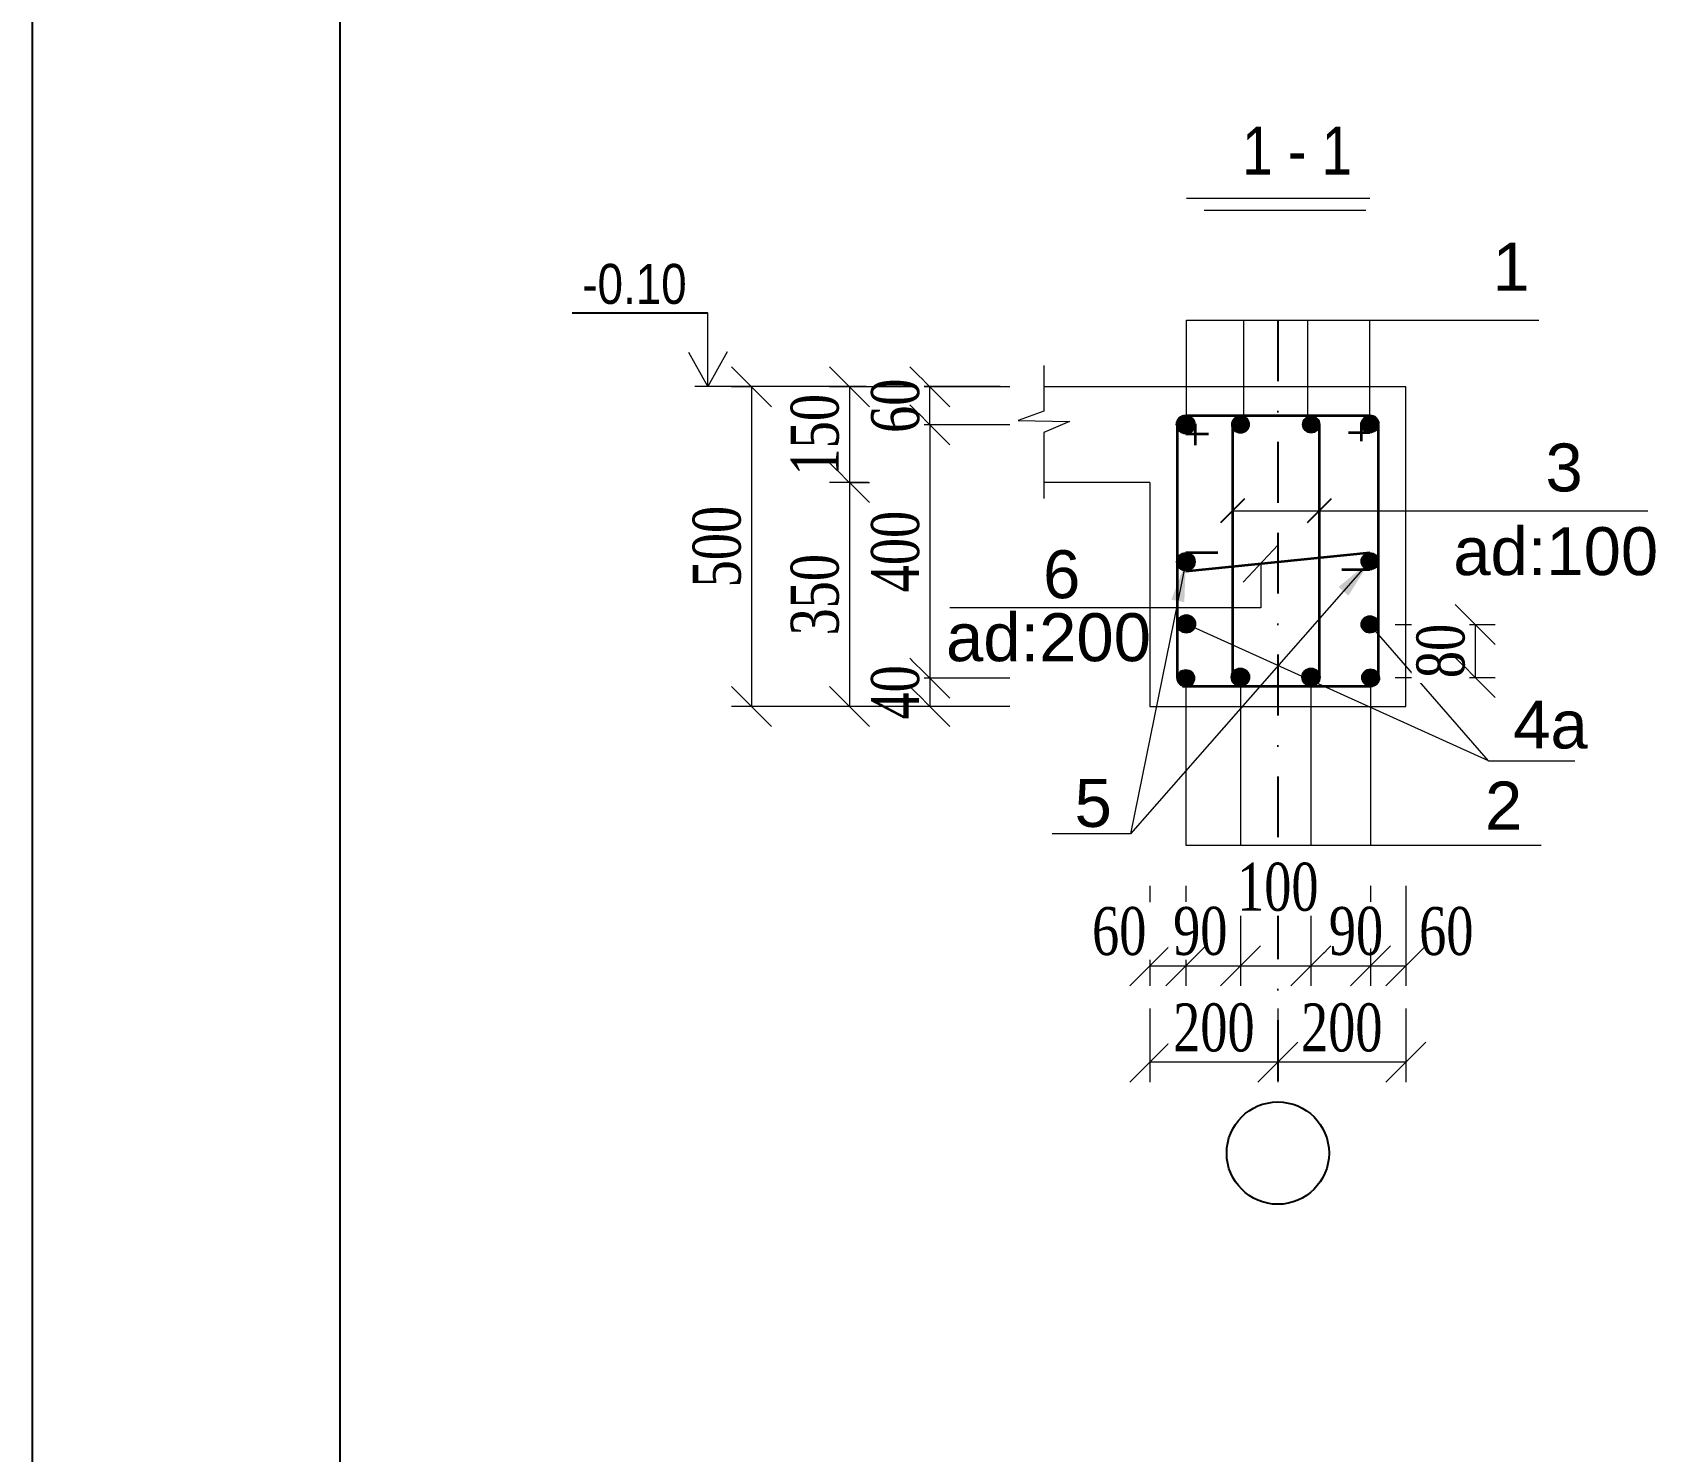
# Model space of a CAD drawing. Header units: millimetres. Extents: x -149347 to 251215, y -2929184 to -2541447.
# Drawn here: x 67574 to 77727, y -2572072 to -2563195 of the extents above; entities that cross this region are included whole.
import ezdxf

# ---------------------------------------------------------------- set-up
doc = ezdxf.new("R2010")
doc.units = ezdxf.units.MM
doc.linetypes.add('DASHDOTX2', pattern=[50.8, 25.4, -12.7, 0, -12.7])
doc.layers.add('APS_MADEIRA', color=35, linetype='Continuous', lineweight=15)
doc.styles.add('400', font='times.ttf', dxfattribs={"width": 0.75, "height": 300})
doc.styles.add('Arial', font='arial.ttf')
doc.styles.add('style1', font='A3TI(LA).TTF', dxfattribs={"height": 400})
doc.styles.add('style6', font='ARIALN.TTF', dxfattribs={"height": 300})
doc.styles.add('Times New  Roman', font='times.ttf')
doc.styles.add('yazitipi', font='ARIALN.TTF')
doc.dimstyles.new('DIM_100', dxfattribs={"dimscale": 100, "dimtxt": 250, "dimasz": 2.5, "dimexe": 1.25, "dimexo": 0.625, "dimtad": 1, "dimdec": 0, "dimtxsty": 'style1', "dimblk": 'OBLIQUE', "dimcen": 2.5, "dimdle": 1.25, "dimclrd": 251, "dimclre": 251, "dimaunit": 1, "dimadec": 3, "dimazin": 0, "dimtfac": 1, "dimtdec": 0, "dimtmove": 1, "dimatfit": 3, "dimfxl": 1.25, "dimlwd": 5, "dimlwe": 5, "dimarcsym": 0})
doc.dimstyles.new('sevda', dxfattribs={"dimscale": 100, "dimtxt": 2.8, "dimasz": 2.5, "dimexe": 1.25, "dimexo": 0.625, "dimtad": 1, "dimtxsty": 'yazitipi', "dimblk": 'OBLIQUE', "dimcen": 2.5, "dimclrd": 253, "dimclre": 253, "dimclrt": 73, "dimaunit": 1, "dimadec": 3, "dimazin": 0, "dimtfac": 1, "dimtmove": 1, "dimatfit": 3, "dimfxl": 1, "dimlwd": 9, "dimlwe": 9, "dimarcsym": 0})
doc.dimstyles.new('tebriz', dxfattribs={"dimtxt": 280, "dimasz": 150, "dimexe": 150, "dimexo": 0.625, "dimgap": 65, "dimtad": 1, "dimdec": 0, "dimdsep": 32, "dimtxsty": 'Times New  Roman', "dimblk": 'OBLIQUE', "dimcen": 0, "dimdle": 150, "dimclrd": 7, "dimclre": 256, "dimclrt": 256, "dimadec": 0, "dimazin": 0, "dimtfac": 1, "dimtdec": 0, "dimtmove": 0, "dimatfit": 3, "dimldrblk": 'OBLIQUE', "dimfxl": 1, "dimtolj": 1, "dimlwd": 15, "dimlwe": 9, "dimarcsym": 0})

# ---------------------------------------------------------------- blocks, each defined once
blk = doc.blocks.new('_Oblique')
at = {"color": 0, "linetype": 'ByBlock', "lineweight": -2}
blk.add_line((-0.5, -0.5), (0.5, 0.5), dxfattribs=at)
blk = doc.blocks.new('*D1536')
at = {"color": 251, "lineweight": 5, "ltscale": 50, "transparency": 16777216}
for p, q in [((73312, -2565649), (73062, -2565649)), ((73687, -2567234), (73062, -2567234))]:
    blk.add_line(p, q, dxfattribs=at)
at = {"color": 251, "linetype": 'ByBlock', "lineweight": 5, "ltscale": 50, "transparency": 16777216}
blk.add_line((73187, -2565647), (73187, -2567236), dxfattribs=at)
at = {"layer": 'Defpoints', "color": 0, "lineweight": 15, "ltscale": 50, "transparency": 16777216}
for p in [(73374, -2565649), (73187, -2567234), (74397, -2567234)]:
    blk.add_point(p, dxfattribs=at)
at = {"color": 251, "lineweight": 5, "ltscale": 50, "transparency": 16777216, "xscale": 250, "yscale": 250, "zscale": 250}
for p, rotation in [((73187, -2565649), 90), ((73187, -2567234), 270)]:
    blk.add_blockref('_Oblique', p, dxfattribs=dict(at, rotation=rotation))
at = {"color": 0, "lineweight": 15, "ltscale": 50, "transparency": 16777216, "insert": (72972, -2566442), "char_height": 300, "attachment_point": 5, "rotation": 90, "style": '400', "bg_fill": 3, "box_fill_scale": 1.1, "bg_fill_color": 9, "bg_fill_true_color": 13158600, "bg_fill_transparency": 0}
blk.add_mtext('400', dxfattribs=at)
blk = doc.blocks.new('*D1537')
at = {"color": 251, "lineweight": 5, "ltscale": 50, "transparency": 16777216}
for p, q in [((73687, -2565411), (73062, -2565411)), ((73687, -2565649), (73062, -2565649))]:
    blk.add_line(p, q, dxfattribs=at)
at = {"color": 251, "linetype": 'ByBlock', "lineweight": 5, "ltscale": 50, "transparency": 16777216}
blk.add_line((73187, -2565650), (73187, -2565410), dxfattribs=at)
at = {"layer": 'Defpoints', "color": 0, "lineweight": 15, "ltscale": 50, "transparency": 16777216}
for p in [(74357, -2565411), (74407, -2565649)]:
    blk.add_point(p, dxfattribs=at)
at = {"color": 0, "lineweight": 15, "ltscale": 50, "transparency": 16777216, "insert": (72972, -2565530), "char_height": 300, "attachment_point": 5, "rotation": 90, "style": '400', "bg_fill": 3, "box_fill_scale": 1.1, "bg_fill_color": 9, "bg_fill_true_color": 13158600, "bg_fill_transparency": 0}
blk.add_mtext('60', dxfattribs=at)
at = {"layer": 'Defpoints', "color": 0, "lineweight": 15, "ltscale": 50, "transparency": 16777216}
blk.add_point((73187, -2565411), dxfattribs=at)
at = {"color": 251, "lineweight": 5, "ltscale": 50, "transparency": 16777216, "xscale": 250, "yscale": 250, "zscale": 250}
for p, rotation in [((73187, -2565411), 90), ((73187, -2565649), 270)]:
    blk.add_blockref('_Oblique', p, dxfattribs=dict(at, rotation=rotation))
blk = doc.blocks.new('*D1538')
at = {"color": 251, "lineweight": 5, "ltscale": 50, "transparency": 16777216}
for p, q in [((73249, -2567234), (73062, -2567234)), ((73687, -2567411), (73062, -2567411))]:
    blk.add_line(p, q, dxfattribs=at)
at = {"color": 251, "linetype": 'ByBlock', "lineweight": 5, "ltscale": 50, "transparency": 16777216}
blk.add_line((73187, -2567233), (73187, -2567412), dxfattribs=at)
at = {"layer": 'Defpoints', "color": 0, "lineweight": 15, "ltscale": 50, "transparency": 16777216}
for p in [(73312, -2567234), (74997, -2567411)]:
    blk.add_point(p, dxfattribs=at)
at = {"color": 0, "lineweight": 15, "ltscale": 50, "transparency": 16777216, "insert": (72972, -2567323), "char_height": 300, "attachment_point": 5, "rotation": 90, "style": '400', "bg_fill": 3, "box_fill_scale": 1.1, "bg_fill_color": 9, "bg_fill_true_color": 13158600, "bg_fill_transparency": 0}
blk.add_mtext('40', dxfattribs=at)
at = {"layer": 'Defpoints', "color": 0, "lineweight": 15, "ltscale": 50, "transparency": 16777216}
blk.add_point((73187, -2567411), dxfattribs=at)
at = {"color": 251, "lineweight": 5, "ltscale": 50, "transparency": 16777216, "xscale": 250, "yscale": 250, "zscale": 250}
for p, rotation in [((73187, -2567234), 90), ((73187, -2567411), 270)]:
    blk.add_blockref('_Oblique', p, dxfattribs=dict(at, rotation=rotation))
blk = doc.blocks.new('*D1539')
at = {"color": 251, "lineweight": 5, "ltscale": 50, "transparency": 16777216}
for p, q in [((73075, -2565411), (72559, -2565411)), ((72804, -2566011), (72559, -2566011))]:
    blk.add_line(p, q, dxfattribs=at)
at = {"color": 251, "linetype": 'ByBlock', "lineweight": 5, "ltscale": 50, "transparency": 16777216}
blk.add_line((72684, -2565410), (72684, -2566012), dxfattribs=at)
at = {"layer": 'Defpoints', "color": 0, "lineweight": 15, "ltscale": 50, "transparency": 16777216}
for p in [(73138, -2565411), (72867, -2566011)]:
    blk.add_point(p, dxfattribs=at)
at = {"color": 251, "lineweight": 5, "ltscale": 50, "transparency": 16777216, "xscale": 250, "yscale": 250, "zscale": 250}
for p, rotation in [((72684, -2565411), 90), ((72684, -2566011), 270)]:
    blk.add_blockref('_Oblique', p, dxfattribs=dict(at, rotation=rotation))
at = {"color": 0, "lineweight": 15, "ltscale": 50, "transparency": 16777216, "insert": (72469, -2565711), "char_height": 300, "attachment_point": 5, "rotation": 90, "style": '400', "bg_fill": 3, "box_fill_scale": 1.1, "bg_fill_color": 9, "bg_fill_true_color": 13158600, "bg_fill_transparency": 0}
blk.add_mtext('1{\\fTimes New Roman|b0|i0|c238|p18;5}0', dxfattribs=at)
at = {"layer": 'Defpoints', "color": 0, "lineweight": 15, "ltscale": 50, "transparency": 16777216}
blk.add_point((72684, -2566011), dxfattribs=at)
blk = doc.blocks.new('*D1540')
at = {"color": 251, "linetype": 'ByBlock', "lineweight": 5, "ltscale": 50, "transparency": 16777216}
blk.add_line((72684, -2566010), (72684, -2567413), dxfattribs=at)
at = {"color": 251, "lineweight": 5, "ltscale": 50, "transparency": 16777216}
for p, q in [((72684, -2566011), (72809, -2566011)), ((73184, -2567412), (72559, -2567412))]:
    blk.add_line(p, q, dxfattribs=at)
at = {"layer": 'Defpoints', "color": 0, "lineweight": 15, "ltscale": 50, "transparency": 16777216}
for p in [(72684, -2566011), (72684, -2567412), (74288, -2567412)]:
    blk.add_point(p, dxfattribs=at)
at = {"color": 251, "lineweight": 5, "ltscale": 50, "transparency": 16777216, "xscale": 250, "yscale": 250, "zscale": 250}
for p, rotation in [((72684, -2566011), 90), ((72684, -2567412), 270)]:
    blk.add_blockref('_Oblique', p, dxfattribs=dict(at, rotation=rotation))
at = {"color": 0, "lineweight": 15, "ltscale": 50, "transparency": 16777216, "insert": (72469, -2566712), "char_height": 300, "attachment_point": 5, "rotation": 90, "style": '400', "bg_fill": 3, "box_fill_scale": 1.1, "bg_fill_color": 9, "bg_fill_true_color": 13158600, "bg_fill_transparency": 0}
blk.add_mtext('3{\\fTimes New Roman|b0|i0|c238|p18;5}0', dxfattribs=at)
blk = doc.blocks.new('*D1541')
at = {"color": 251, "lineweight": 5, "ltscale": 50, "transparency": 16777216}
for p, q in [((72071, -2565411), (71946, -2565411)), ((72571, -2567411), (71946, -2567411))]:
    blk.add_line(p, q, dxfattribs=at)
at = {"color": 251, "linetype": 'ByBlock', "lineweight": 5, "ltscale": 50, "transparency": 16777216}
blk.add_line((72071, -2565410), (72071, -2567412), dxfattribs=at)
at = {"layer": 'Defpoints', "color": 0, "lineweight": 15, "ltscale": 50, "transparency": 16777216}
for p in [(72125, -2565411), (72071, -2567411), (72734, -2567411)]:
    blk.add_point(p, dxfattribs=at)
at = {"color": 251, "lineweight": 5, "ltscale": 50, "transparency": 16777216, "xscale": 250, "yscale": 250, "zscale": 250}
for p, rotation in [((72071, -2565411), 90), ((72071, -2567411), 270)]:
    blk.add_blockref('_Oblique', p, dxfattribs=dict(at, rotation=rotation))
at = {"color": 0, "lineweight": 15, "ltscale": 50, "transparency": 16777216, "insert": (71856, -2566411), "char_height": 300, "attachment_point": 5, "rotation": 90, "style": '400', "bg_fill": 3, "box_fill_scale": 1.1, "bg_fill_color": 9, "bg_fill_true_color": 13158600, "bg_fill_transparency": 0}
blk.add_mtext('500', dxfattribs=at)
blk = doc.blocks.new('*D1542')
at = {"color": 251, "lineweight": 5, "ltscale": 50, "transparency": 16777216}
for p, q in [((74564, -2568533), (74564, -2569158)), ((74789, -2568533), (74789, -2569158))]:
    blk.add_line(p, q, dxfattribs=at)
at = {"color": 251, "linetype": 'ByBlock', "lineweight": 5, "ltscale": 50, "transparency": 16777216}
blk.add_line((74563, -2569033), (74790, -2569033), dxfattribs=at)
at = {"layer": 'Defpoints', "color": 0, "lineweight": 15, "ltscale": 50, "transparency": 16777216}
for p in [(74789, -2567460), (74564, -2567953), (74789, -2569033)]:
    blk.add_point(p, dxfattribs=at)
at = {"color": 251, "lineweight": 5, "ltscale": 50, "transparency": 16777216, "xscale": 250, "yscale": 250, "zscale": 250}
blk.add_blockref('_Oblique', (74789, -2569033), dxfattribs=at)
at = {"color": 0, "lineweight": 15, "ltscale": 50, "transparency": 16777216, "insert": (74372, -2568818), "char_height": 300, "attachment_point": 5, "style": '400', "bg_fill": 3, "box_fill_scale": 1.1, "bg_fill_color": 9, "bg_fill_true_color": 13158600, "bg_fill_transparency": 0}
blk.add_mtext('60', dxfattribs=at)
at = {"color": 251, "lineweight": 5, "ltscale": 50, "transparency": 16777216, "xscale": 250, "yscale": 250, "zscale": 250, "rotation": 180}
blk.add_blockref('_Oblique', (74564, -2569033), dxfattribs=at)
blk = doc.blocks.new('*D1543')
at = {"color": 251, "lineweight": 5, "ltscale": 50, "transparency": 16777216}
for p, q in [((75130, -2568533), (75130, -2569158)), ((74789, -2568945), (74789, -2569158))]:
    blk.add_line(p, q, dxfattribs=at)
at = {"color": 251, "linetype": 'ByBlock', "lineweight": 5, "ltscale": 50, "transparency": 16777216}
blk.add_line((74787, -2569033), (75131, -2569033), dxfattribs=at)
at = {"layer": 'Defpoints', "color": 0, "lineweight": 15, "ltscale": 50, "transparency": 16777216}
for p in [(75130, -2567453), (75130, -2569033)]:
    blk.add_point(p, dxfattribs=at)
at = {"color": 0, "lineweight": 15, "ltscale": 50, "transparency": 16777216, "insert": (74879, -2568817), "char_height": 300, "attachment_point": 5, "style": '400', "bg_fill": 3, "box_fill_scale": 1.1, "bg_fill_color": 9, "bg_fill_true_color": 13158600, "bg_fill_transparency": 0}
blk.add_mtext('90', dxfattribs=at)
at = {"layer": 'Defpoints', "color": 0, "lineweight": 15, "ltscale": 50, "transparency": 16777216}
blk.add_point((74789, -2568882), dxfattribs=at)
at = {"color": 251, "lineweight": 5, "ltscale": 50, "transparency": 16777216, "xscale": 250, "yscale": 250, "zscale": 250, "rotation": 180}
blk.add_blockref('_Oblique', (74789, -2569033), dxfattribs=at)
at = {"color": 251, "lineweight": 5, "ltscale": 50, "transparency": 16777216, "xscale": 250, "yscale": 250, "zscale": 250}
blk.add_blockref('_Oblique', (75130, -2569033), dxfattribs=at)
blk = doc.blocks.new('*D1544')
at = {"color": 251, "lineweight": 5, "ltscale": 50, "transparency": 16777216}
for p, q in [((75571, -2568533), (75571, -2569158)), ((75130, -2568798), (75130, -2569158))]:
    blk.add_line(p, q, dxfattribs=at)
at = {"color": 251, "linetype": 'ByBlock', "lineweight": 5, "ltscale": 50, "transparency": 16777216}
blk.add_line((75129, -2569033), (75573, -2569033), dxfattribs=at)
at = {"layer": 'Defpoints', "color": 0, "lineweight": 15, "ltscale": 50, "transparency": 16777216}
for p in [(75571, -2567337), (75571, -2569033)]:
    blk.add_point(p, dxfattribs=at)
at = {"color": 251, "lineweight": 5, "ltscale": 50, "transparency": 16777216, "xscale": 250, "yscale": 250, "zscale": 250, "rotation": 180}
blk.add_blockref('_Oblique', (75130, -2569033), dxfattribs=at)
at = {"color": 251, "lineweight": 5, "ltscale": 50, "transparency": 16777216, "xscale": 250, "yscale": 250, "zscale": 250}
blk.add_blockref('_Oblique', (75571, -2569033), dxfattribs=at)
at = {"color": 0, "lineweight": 15, "ltscale": 50, "transparency": 16777216, "insert": (75364, -2568541), "char_height": 300, "attachment_point": 5, "style": '400', "bg_fill": 3, "box_fill_scale": 1.1, "bg_fill_color": 9, "bg_fill_true_color": 13158600, "bg_fill_transparency": 0}
blk.add_mtext('100', dxfattribs=at)
at = {"layer": 'Defpoints', "color": 0, "lineweight": 15, "ltscale": 50, "transparency": 16777216}
blk.add_point((75130, -2568736), dxfattribs=at)
blk = doc.blocks.new('*D1545')
at = {"color": 251, "lineweight": 5, "ltscale": 50, "transparency": 16777216}
for p, q in [((75944, -2568533), (75944, -2569158)), ((75571, -2568863), (75571, -2569158))]:
    blk.add_line(p, q, dxfattribs=at)
at = {"color": 251, "linetype": 'ByBlock', "lineweight": 5, "ltscale": 50, "transparency": 16777216}
blk.add_line((75570, -2569033), (75945, -2569033), dxfattribs=at)
at = {"layer": 'Defpoints', "color": 0, "lineweight": 15, "ltscale": 50, "transparency": 16777216}
for p in [(75944, -2567456), (75571, -2568801)]:
    blk.add_point(p, dxfattribs=at)
at = {"color": 0, "lineweight": 15, "ltscale": 50, "transparency": 16777216, "insert": (75853, -2568817), "char_height": 300, "attachment_point": 5, "style": '400', "bg_fill": 3, "box_fill_scale": 1.1, "bg_fill_color": 9, "bg_fill_true_color": 13158600, "bg_fill_transparency": 0}
blk.add_mtext('90', dxfattribs=at)
at = {"layer": 'Defpoints', "color": 0, "lineweight": 15, "ltscale": 50, "transparency": 16777216}
blk.add_point((75944, -2569033), dxfattribs=at)
at = {"color": 251, "lineweight": 5, "ltscale": 50, "transparency": 16777216, "xscale": 250, "yscale": 250, "zscale": 250, "rotation": 180}
blk.add_blockref('_Oblique', (75571, -2569033), dxfattribs=at)
at = {"color": 251, "lineweight": 5, "ltscale": 50, "transparency": 16777216, "xscale": 250, "yscale": 250, "zscale": 250}
blk.add_blockref('_Oblique', (75944, -2569033), dxfattribs=at)
blk = doc.blocks.new('*D1546')
at = {"color": 251, "lineweight": 5, "ltscale": 50, "transparency": 16777216}
for p, q in [((76164, -2568533), (76164, -2569158)), ((75944, -2568924), (75944, -2569158))]:
    blk.add_line(p, q, dxfattribs=at)
at = {"color": 251, "linetype": 'ByBlock', "lineweight": 5, "ltscale": 50, "transparency": 16777216}
blk.add_line((75943, -2569033), (76165, -2569033), dxfattribs=at)
at = {"layer": 'Defpoints', "color": 0, "lineweight": 15, "ltscale": 50, "transparency": 16777216}
for p in [(76164, -2567953), (75944, -2568861), (76164, -2569033)]:
    blk.add_point(p, dxfattribs=at)
at = {"color": 251, "lineweight": 5, "ltscale": 50, "transparency": 16777216, "xscale": 250, "yscale": 250, "zscale": 250, "rotation": 180}
blk.add_blockref('_Oblique', (75944, -2569033), dxfattribs=at)
at = {"color": 0, "lineweight": 15, "ltscale": 50, "transparency": 16777216, "insert": (76418, -2568818), "char_height": 300, "attachment_point": 5, "style": '400', "bg_fill": 3, "box_fill_scale": 1.1, "bg_fill_color": 9, "bg_fill_true_color": 13158600, "bg_fill_transparency": 0}
blk.add_mtext('60', dxfattribs=at)
at = {"color": 251, "lineweight": 5, "ltscale": 50, "transparency": 16777216, "xscale": 250, "yscale": 250, "zscale": 250}
blk.add_blockref('_Oblique', (76164, -2569033), dxfattribs=at)
blk = doc.blocks.new('*D1547')
at = {"color": 251, "lineweight": 5, "ltscale": 50, "transparency": 16777216}
for p, q in [((75364, -2569301), (75364, -2569761)), ((76164, -2569301), (76164, -2569761))]:
    blk.add_line(p, q, dxfattribs=at)
at = {"color": 251, "linetype": 'ByBlock', "lineweight": 5, "ltscale": 50, "transparency": 16777216}
blk.add_line((76165, -2569636), (75363, -2569636), dxfattribs=at)
at = {"layer": 'Defpoints', "color": 0, "lineweight": 15, "ltscale": 50, "transparency": 16777216}
for p in [(75364, -2569238), (76164, -2569238), (75364, -2569636)]:
    blk.add_point(p, dxfattribs=at)
at = {"color": 251, "lineweight": 5, "ltscale": 50, "transparency": 16777216, "xscale": 250, "yscale": 250, "zscale": 250, "rotation": 180}
blk.add_blockref('_Oblique', (75364, -2569636), dxfattribs=at)
at = {"color": 251, "lineweight": 5, "ltscale": 50, "transparency": 16777216, "xscale": 250, "yscale": 250, "zscale": 250}
blk.add_blockref('_Oblique', (76164, -2569636), dxfattribs=at)
at = {"color": 0, "lineweight": 15, "ltscale": 50, "transparency": 16777216, "insert": (75764, -2569421), "char_height": 300, "attachment_point": 5, "style": '400', "bg_fill": 3, "box_fill_scale": 1.1, "bg_fill_color": 9, "bg_fill_true_color": 13158600, "bg_fill_transparency": 0}
blk.add_mtext('200', dxfattribs=at)
blk = doc.blocks.new('*D1548')
at = {"color": 251, "lineweight": 5, "ltscale": 50, "transparency": 16777216}
for p, q in [((74564, -2569301), (74564, -2569761)), ((75364, -2569301), (75364, -2569761))]:
    blk.add_line(p, q, dxfattribs=at)
at = {"color": 251, "linetype": 'ByBlock', "lineweight": 5, "ltscale": 50, "transparency": 16777216}
blk.add_line((75365, -2569636), (74563, -2569636), dxfattribs=at)
at = {"layer": 'Defpoints', "color": 0, "lineweight": 15, "ltscale": 50, "transparency": 16777216}
for p in [(74564, -2569238), (75364, -2569238), (74564, -2569636)]:
    blk.add_point(p, dxfattribs=at)
at = {"color": 251, "lineweight": 5, "ltscale": 50, "transparency": 16777216, "xscale": 250, "yscale": 250, "zscale": 250, "rotation": 180}
blk.add_blockref('_Oblique', (74564, -2569636), dxfattribs=at)
at = {"color": 251, "lineweight": 5, "ltscale": 50, "transparency": 16777216, "xscale": 250, "yscale": 250, "zscale": 250}
blk.add_blockref('_Oblique', (75364, -2569636), dxfattribs=at)
at = {"color": 0, "lineweight": 15, "ltscale": 50, "transparency": 16777216, "insert": (74964, -2569421), "char_height": 300, "attachment_point": 5, "style": '400', "bg_fill": 3, "box_fill_scale": 1.1, "bg_fill_color": 9, "bg_fill_true_color": 13158600, "bg_fill_transparency": 0}
blk.add_mtext('200', dxfattribs=at)
blk = doc.blocks.new('mekteb')
at = {"color": 0, "lineweight": 25}
blk.add_line((99643, -1849866), (99643, -1821466), dxfattribs=at)
at = {"color": 0, "lineweight": 25, "ltscale": 15}
blk.add_line((101643, -1849366), (101643, -1821966), dxfattribs=at)
blk = doc.blocks.new('*D1570')
at = {"color": 251, "lineweight": 5, "ltscale": 50, "transparency": 16777216}
for p, q in [((76099, -2566898), (76724, -2566898)), ((76099, -2567230), (76724, -2567230))]:
    blk.add_line(p, q, dxfattribs=at)
at = {"color": 251, "linetype": 'ByBlock', "lineweight": 5, "ltscale": 50, "transparency": 16777216}
blk.add_line((76599, -2566896), (76599, -2567231), dxfattribs=at)
at = {"layer": 'Defpoints', "color": 0, "lineweight": 15, "ltscale": 50, "transparency": 16777216}
for p in [(75940, -2566898), (75944, -2567230)]:
    blk.add_point(p, dxfattribs=at)
at = {"color": 0, "lineweight": 15, "ltscale": 50, "transparency": 16777216, "insert": (76384, -2567064), "char_height": 300, "attachment_point": 5, "rotation": 90, "style": '400', "bg_fill": 3, "box_fill_scale": 1.1, "bg_fill_color": 9, "bg_fill_true_color": 13158600, "bg_fill_transparency": 0}
blk.add_mtext('80', dxfattribs=at)
at = {"layer": 'Defpoints', "color": 0, "lineweight": 15, "ltscale": 50, "transparency": 16777216}
blk.add_point((76599, -2567230), dxfattribs=at)
at = {"color": 251, "lineweight": 5, "ltscale": 50, "transparency": 16777216, "xscale": 250, "yscale": 250, "zscale": 250}
for p, rotation in [((76599, -2566898), 90), ((76599, -2567230), 270)]:
    blk.add_blockref('_Oblique', p, dxfattribs=dict(at, rotation=rotation))

msp = doc.modelspace()

# ---------------------------------------------------------------- hatches: boundary and pattern name
at = {"lineweight": 15, "ltscale": 15}
h = msp.add_hatch(color=7, dxfattribs=at)
h.dxf.hatch_style = 1
edge = h.paths.add_edge_path()
edge.add_arc((74788.65448, -2565648.73081), 57.78531, 0, 360)
h = msp.add_hatch(color=7, dxfattribs=at)
h.dxf.hatch_style = 1
edge = h.paths.add_edge_path()
edge.add_arc((75130.8228, -2565646.86542), 54.7577, 0, 360)
h = msp.add_hatch(color=7, dxfattribs=at)
h.dxf.hatch_style = 1
edge = h.paths.add_edge_path()
edge.add_arc((75572.46905, -2565646.86542), 53.67568, 0, 360)
h = msp.add_hatch(color=7, dxfattribs=at)
h.dxf.hatch_style = 1
edge = h.paths.add_edge_path()
edge.add_arc((75939.71227, -2565645.41661), 54.4711, 0, 360)
h = msp.add_hatch(color=7, dxfattribs=at)
h.dxf.hatch_style = 1
edge = h.paths.add_edge_path()
edge.add_arc((74788.65448, -2566506.00582), 57.78531, 0, 360)
h = msp.add_hatch(color=7, dxfattribs=at)
h.dxf.hatch_style = 1
edge = h.paths.add_edge_path()
edge.add_arc((75939.71227, -2566502.69162), 54.4711, 0, 360)
h = msp.add_hatch(color=7, dxfattribs=at)
h.dxf.hatch_style = 1
edge = h.paths.add_edge_path()
edge.add_arc((74791.96868, -2566894.43492), 57.78531, 0, 360)
h = msp.add_hatch(color=7, dxfattribs=at)
h.dxf.hatch_style = 1
edge = h.paths.add_edge_path()
edge.add_arc((75939.71227, -2566897.74912), 54.4711, 0, 360)
h = msp.add_hatch(color=7, dxfattribs=at)
h.dxf.hatch_style = 1
edge = h.paths.add_edge_path()
edge.add_arc((74788.65448, -2567234.31383), 54.4711, 0, 360)
h = msp.add_hatch(color=7, dxfattribs=at)
h.dxf.hatch_style = 1
edge = h.paths.add_edge_path()
edge.add_arc((75129.84275, -2567227.57294), 57.1346, 0, 360)
h = msp.add_hatch(color=7, dxfattribs=at)
h.dxf.hatch_style = 1
edge = h.paths.add_edge_path()
edge.add_arc((75571.48901, -2567227.57294), 57.1346, 0, 360)
h = msp.add_hatch(color=7, dxfattribs=at)
h.dxf.hatch_style = 1
edge = h.paths.add_edge_path()
edge.add_arc((75943.85315, -2567230.23644), 54.4711, 0, 360)

# ---------------------------------------------------------------- linework, layer by layer
at = {"lineweight": 9}
for p, q in [((74792.24493, -2564232.31389), (75938.58574, -2564232.31389)), ((74902.71653, -2564307.35127), (75913.70665, -2564307.35127))]:
    msp.add_line(p, q, dxfattribs=at)
at = {"color": 7}
msp.add_line((70949.46548, -2564949.69766), (71797.82048, -2564949.69766), dxfattribs=at)
at = {"color": 252, "linetype": 'DASHDOTX2', "ltscale": 15, "true_color": 0xa97986}
for p, q in [((75364.18337, -2564994.40426), (75364.18337, -2566324.13785)), ((75364.18337, -2566324.13785), (75364.18337, -2569885.03054))]:
    msp.add_line(p, q, dxfattribs=at)
at = {"color": 7, "lineweight": 15, "ltscale": 15}
for p, q in [((74564.18337, -2565410.90521), (73901.0125, -2565410.90521)), ((76164.18337, -2565410.90521), (74564.18337, -2565410.90521)), ((76164.18337, -2567410.90521), (76164.18337, -2565410.90521)), ((74564.18337, -2566010.90521), (74564.18337, -2566324.13785)), ((74564.18337, -2566324.13785), (74564.18337, -2567410.90521)), ((74564.18337, -2567410.90521), (76164.18337, -2567410.90521))]:
    msp.add_line(p, q, dxfattribs=at)
at = {"color": 7, "lineweight": 35, "ltscale": 15}
for p, q in [((74734.18337, -2565629.44246), (74734.18337, -2566324.13785)), ((74788.65448, -2565590.9455), (75939.71227, -2565590.9455)), ((74846.16761, -2565643.12896), (74846.16761, -2565777.01125)), ((75080.42909, -2565646.86542), (75080.42909, -2566324.13785)), ((75622.86276, -2565646.86542), (75622.86276, -2566324.13785)), ((75885.92401, -2565636.81866), (75885.92401, -2565751.84928)), ((75994.18337, -2566324.13785), (75994.18337, -2565648.73081)), ((74788.65436, -2565706.51611), (74930.37527, -2565706.51611)), ((75939.71227, -2565699.88771), (75805.85157, -2565699.88771)), ((74734.18337, -2566324.13785), (74734.18337, -2567234.31383)), ((75080.42909, -2566324.13785), (75080.42909, -2567232.44844)), ((75622.86276, -2566324.13785), (75622.86276, -2567232.44844)), ((75994.18337, -2567234.31383), (75994.18337, -2566324.13785)), ((74767.97659, -2567284.70754), (75943.85315, -2567284.70754))]:
    msp.add_line(p, q, dxfattribs=at)
at = {"color": 1, "lineweight": 15, "ltscale": 15}
msp.add_line((75365.40524, -2566399.91719), (75148.20199, -2566633.65712), dxfattribs=at)
at = {"color": 7, "lineweight": 15, "ltscale": 15}
msp.add_lwpolyline([(73901.0125, -2565279.05937), (73901.0125, -2565563.75109), (73739.28967, -2565621.73985), (74061.60671, -2565629.24338), (73901.0125, -2565696.81689), (73901.0125, -2566109.16545)], dxfattribs=at)
at = {"color": 7, "lineweight": 35, "ltscale": 15}
for points in [[(74788.65448, -2566563.79112), (75939.71227, -2566448.22051)], [(74788.65448, -2566448.22051), (74988.25397, -2566448.22051)], [(75939.71227, -2566557.16272), (75765.11907, -2566557.16272)]]:
    msp.add_lwpolyline(points, dxfattribs=at)
at = {"color": 1, "lineweight": 15, "ltscale": 15}
msp.add_lwpolyline([(76682.74946, -2567751.2404), (77222.93629, -2567751.2404)], dxfattribs=at)
at = {"color": 7, "lineweight": 15, "ltscale": 15}
for centre, radius in [((74788.65448, -2565648.73081), 57.78531), ((75130.8228, -2565646.86542), 54.7577), ((75572.46905, -2565646.86542), 53.67568), ((75939.71227, -2565645.41661), 54.4711), ((74788.65448, -2566506.00582), 57.78531), ((75939.71227, -2566502.69162), 54.4711), ((74791.96868, -2566894.43492), 57.78531), ((75939.71227, -2566897.74912), 54.4711), ((74788.65448, -2567234.31383), 54.4711), ((75129.84275, -2567227.57294), 57.1346), ((75571.48901, -2567227.57294), 57.1346), ((75943.85315, -2567230.23644), 54.4711)]:
    msp.add_circle(centre, radius, dxfattribs=at)
msp.add_circle((75364.18337, -2570205.03054), 320)
at = {"layer": 'APS_MADEIRA', "color": 7, "lineweight": 9, "ltscale": 25}
for p, q in [((74793.1018, -2565629.28746), (74793.1018, -2564994.40426)), ((74793.1018, -2564994.40426), (76997.61222, -2564994.40426)), ((75150.97054, -2565630.27848), (75150.97054, -2564994.40426)), ((75552.61389, -2565631.3605), (75552.61389, -2564994.40426)), ((75939.71227, -2565632.43025), (75939.71227, -2564994.40426)), ((74788.65448, -2567288.78493), (74788.65448, -2568278.03697)), ((75129.84275, -2567284.70754), (75129.84275, -2568273.95958)), ((75571.48918, -2567284.70754), (75571.48918, -2568273.95958)), ((75943.85315, -2567284.70754), (75943.85315, -2568273.95958)), ((74788.65448, -2568278.03697), (77011.15756, -2568278.03697))]:
    msp.add_line(p, q, dxfattribs=at)
at = {"layer": 'APS_MADEIRA', "color": 7, "lineweight": 15, "ltscale": 25}
for p, q in [((73626.22178, -2565409.65521), (71717.29868, -2565409.65521)), ((75939.71227, -2565590.9455), (75939.71227, -2565590.94549))]:
    msp.add_line(p, q, dxfattribs=at)
at = {"layer": 'APS_MADEIRA', "color": 7, "lineweight": 30, "ltscale": 25}
for centre, radius, start, end in [((74788.65448, -2565648.73081), 57.78531, 90, 180), ((75939.71227, -2565645.41661), 54.4711, 0, 90), ((75943.85315, -2567230.23644), 54.4711, 270, 0)]:
    msp.add_arc(centre, radius, start, end, dxfattribs=at)

# ---------------------------------------------------------------- texts
at = {"insert": (73707.76107, -2563783.66892), "char_height": 300, "width": 7294.1167988, "attachment_point": 1, "style": 'style6'}
msp.add_mtext('              {\\fArial Narrow|b0|i0|c238|p34; }1{\\fArial Narrow|b0|i0|c238|p34; }-{\\fArial Narrow|b0|i0|c238|p34; }1{\\fArial Narrow|b0|i0|c238|p34; }', dxfattribs=at)
at = {"lineweight": 9, "insert": (71013.23746, -2564642.71177), "char_height": 250, "width": 23109.777632, "attachment_point": 1, "style": 'style6'}
msp.add_mtext('{\\fArial Narrow|b0|i0|c238|p34;-0.10}', dxfattribs=at)
at = {"layer": 'APS_MADEIRA', "color": 7, "lineweight": 9, "ltscale": 25, "style": 'Arial'}
msp.add_text('ad:100', height=300, dxfattribs=at).set_placement((76461.47163, -2566589.54631))
at = {"layer": 'APS_MADEIRA', "color": 7, "lineweight": 9, "ltscale": 25, "char_height": 300, "style": 'Arial'}
for s, insert, attachment_point in [('  \\P1', (76706.4861, -2564010.43578), 1), ('3', (77038.36215, -2565765.89796), 1), ('{\\fArial|b0|i0|c238|p34;4}a', (76836.58486, -2567677.96869), 7), (' 2', (76543.70258, -2567880.6462), 1)]:
    msp.add_mtext_dynamic_manual_height_columns(s, width=488.0335854, gutter_width=12.5, heights=[0], dxfattribs=dict(at, insert=insert, attachment_point=attachment_point))

# ---------------------------------------------------------------- leaders
at = {"color": 2, "lineweight": 15, "ltscale": 15}
for points in [[(75080.42909, -2566187.97237), (77678.13276, -2566187.97237)], [(75622.86276, -2566187.97237), (77678.13276, -2566187.97237)]]:
    msp.add_leader(points, dimstyle='tebriz', dxfattribs=at)

# ---------------------------------------------------------------- next in the draw order: dimensions: what is measured, and where the dimension line sits
at = {"color": 7, "lineweight": 15, "ltscale": 50}
for base, p1, p2, angle, text, picture, middle in [((73186.92374, -2567234.37575), (73374.42374, -2565648.73081), (74397.3204, -2567234.37575), 90, '400', '*D1536', (72971.82821, -2566441.55328)), ((75364.18337, -2569636.13429), (76164.18337, -2569238.20322), (75364.18337, -2569238.20322), 180, '200', '*D1547', (75764.18337, -2569421.03876))]:
    dim = msp.add_linear_dim(base=base, p1=p1, p2=p2, angle=angle, text=text, dimstyle='DIM_100', override={"dimscale": 1, "dimtxt": 300, "dimasz": 250, "dimexe": 125, "dimexo": 62.5, "dimgap": 62.5, "dimtxsty": '400', "dimcen": 250, "dimfxl": 500, "dimfxlon": 1, "dimtfill": 1, "dimtfillclr": 256, "dimarcsym": 1}, dxfattribs=at)
    dim.commit()
    dim.dimension.update_dxf_attribs({"geometry": picture, "text_midpoint": middle})

# ---------------------------------------------------------------- next in the draw order: dimensions: what is measured, and where the dimension line sits
for base, p1, p2, text, picture, middle in [((73186.92374, -2565410.90521), (74407.3204, -2565648.73081), (74357.1212, -2565410.90521), '60', '*D1537', (73186.92374, -2565529.81801)), ((73186.92374, -2567410.90521), (73311.92374, -2567234.37575), (74997.48137, -2567410.90521), '40', '*D1538', (73186.92374, -2567322.67144))]:
    dim = msp.add_linear_dim(base=base, p1=p1, p2=p2, angle=90, text=text, dimstyle='DIM_100', override={"dimscale": 1, "dimtxt": 300, "dimasz": 250, "dimexe": 125, "dimexo": 62.5, "dimgap": 62.5, "dimtxsty": '400', "dimcen": 250, "dimfxl": 500, "dimfxlon": 1, "dimtfill": 1, "dimtfillclr": 256, "dimarcsym": 1}, dxfattribs=at)
    dim.commit()
    dim.dimension.update_dxf_attribs({"geometry": picture, "text_midpoint": middle, "dimtype": 160})
dim = msp.add_linear_dim(base=(74564.18337, -2569636.13429), p1=(75364.18337, -2569238.20322), p2=(74564.18337, -2569238.20322), angle=180, text='200', dimstyle='DIM_100', override={"dimscale": 1, "dimtxt": 300, "dimasz": 250, "dimexe": 125, "dimexo": 62.5, "dimgap": 62.5, "dimtxsty": '400', "dimcen": 250, "dimfxl": 500, "dimfxlon": 1, "dimtfill": 1, "dimtfillclr": 256, "dimarcsym": 1}, dxfattribs=at)
dim.commit()
dim.dimension.update_dxf_attribs({"geometry": '*D1548', "text_midpoint": (74964.18337, -2569421.03876)})

# ---------------------------------------------------------------- next in the draw order: dimensions: what is measured, and where the dimension line sits
dim = msp.add_linear_dim(base=(72683.98073, -2566010.90521), p1=(73137.98012, -2565410.90521), p2=(72866.68728, -2566010.90521), angle=90, text='1{\\fTimes New Roman|b0|i0|c238|p18;5}0', dimstyle='DIM_100', override={"dimscale": 1, "dimtxt": 300, "dimasz": 250, "dimexe": 125, "dimexo": 62.5, "dimgap": 62.5, "dimtxsty": '400', "dimcen": 250, "dimfxl": 500, "dimfxlon": 1, "dimtfill": 1, "dimtfillclr": 256, "dimarcsym": 1}, dxfattribs=at)
dim.commit()
dim.dimension.update_dxf_attribs({"geometry": '*D1539', "text_midpoint": (72468.8852, -2565710.90521)})

# ---------------------------------------------------------------- next in the draw order: dimensions: what is measured, and where the dimension line sits
dim = msp.add_linear_dim(base=(72683.98073, -2567412.21713), p1=(72683.98073, -2566010.90521), p2=(74287.79248, -2567412.21713), angle=90, text='3{\\fTimes New Roman|b0|i0|c238|p18;5}0', dimstyle='DIM_100', override={"dimscale": 1, "dimtxt": 300, "dimasz": 250, "dimexe": 125, "dimexo": 62.5, "dimgap": 62.5, "dimtxsty": '400', "dimcen": 250, "dimfxl": 500, "dimfxlon": 1, "dimtfill": 1, "dimtfillclr": 256, "dimarcsym": 1}, dxfattribs=at)
dim.commit()
dim.dimension.update_dxf_attribs({"geometry": '*D1540', "text_midpoint": (72468.8852, -2566711.56117)})

# ---------------------------------------------------------------- next in the draw order: linework, layer by layer
at = {"color": 7, "lineweight": 15, "ltscale": 15}
msp.add_line((74564.18337, -2566010.90521), (73901.0125, -2566010.90521), dxfattribs=at)
at = {"color": 1, "lineweight": 15, "ltscale": 15}
msp.add_lwpolyline([(75256.80362, -2566516.78716), (75256.80362, -2566794.75092), (73312.09019, -2566794.75092)], dxfattribs=at)

# ---------------------------------------------------------------- next in the draw order: texts
at = {"layer": 'APS_MADEIRA', "color": 7, "lineweight": 9, "ltscale": 25, "style": 'Arial'}
msp.add_text('ad:200', height=300, dxfattribs=at).set_placement((73288.48431, -2567127.82475))
at = {"layer": 'APS_MADEIRA', "color": 7, "lineweight": 9, "ltscale": 25, "insert": (73895.57759, -2566433.80225), "char_height": 300, "attachment_point": 1, "style": 'Arial'}
msp.add_mtext_dynamic_manual_height_columns('{\\fArial|b0|i0|c238|p34;6}', width=488.0335854, gutter_width=12.5, heights=[0], dxfattribs=at)

# ---------------------------------------------------------------- next in the draw order: dimensions: what is measured, and where the dimension line sits
at = {"color": 7, "lineweight": 15, "ltscale": 50}
dim = msp.add_linear_dim(base=(72070.71268, -2567410.96713), p1=(72124.52151, -2565410.96713), p2=(72733.73749, -2567410.96713), angle=90, text='500', dimstyle='DIM_100', override={"dimscale": 1, "dimtxt": 300, "dimasz": 250, "dimexe": 125, "dimexo": 62.5, "dimgap": 62.5, "dimtxsty": '400', "dimcen": 250, "dimfxl": 500, "dimfxlon": 1, "dimtfill": 1, "dimtfillclr": 256, "dimarcsym": 1}, dxfattribs=at)
dim.commit()
dim.dimension.update_dxf_attribs({"geometry": '*D1541', "text_midpoint": (71855.61715, -2566410.96713)})
dim = msp.add_linear_dim(base=(74788.65448, -2569032.63761), p1=(74564.18337, -2567953.25536), p2=(74788.65448, -2567459.90788), text='60', dimstyle='DIM_100', override={"dimscale": 1, "dimtxt": 300, "dimasz": 250, "dimexe": 125, "dimexo": 62.5, "dimgap": 62.5, "dimtxsty": '400', "dimcen": 250, "dimfxl": 500, "dimfxlon": 1, "dimtfill": 1, "dimtfillclr": 256, "dimarcsym": 1}, dxfattribs=at)
dim.commit()
dim.dimension.update_dxf_attribs({"geometry": '*D1542', "text_midpoint": (74371.51857, -2569032.63761), "dimtype": 160})

# ---------------------------------------------------------------- next in the draw order: linework, layer by layer
at = {"color": 7, "lineweight": 15}
for points in [[(71797.82048, -2565409.65521), (71797.82048, -2564949.69766)], [(71918.81701, -2565192.2764), (71797.82048, -2565409.65521), (71678.86583, -2565195.94478)]]:
    msp.add_lwpolyline(points, dxfattribs=at)

# ---------------------------------------------------------------- next in the draw order: texts
at = {"layer": 'APS_MADEIRA', "color": 7, "lineweight": 9, "ltscale": 25, "insert": (74092.72623, -2567864.39126), "char_height": 300, "attachment_point": 1, "style": 'Arial'}
msp.add_mtext_dynamic_manual_height_columns('{\\fArial|b0|i0|c238|p34;5}', width=488.0335854, gutter_width=12.5, heights=[0], dxfattribs=at)

# ---------------------------------------------------------------- next in the draw order: dimensions: what is measured, and where the dimension line sits
at = {"color": 7, "lineweight": 15, "ltscale": 50}
dim = msp.add_linear_dim(base=(75129.84275, -2569032.63761), p1=(74788.65448, -2568882.46531), p2=(75129.84275, -2567453.16699), text='90', dimstyle='DIM_100', override={"dimscale": 1, "dimtxt": 300, "dimasz": 250, "dimexe": 125, "dimexo": 62.5, "dimgap": 62.5, "dimtxsty": '400', "dimcen": 250, "dimfxl": 500, "dimfxlon": 1, "dimtfill": 1, "dimtfillclr": 256, "dimarcsym": 1}, dxfattribs=at)
dim.commit()
dim.dimension.update_dxf_attribs({"geometry": '*D1543', "text_midpoint": (74878.87419, -2569032.63761), "dimtype": 160})

# ---------------------------------------------------------------- next in the draw order: dimensions: what is measured, and where the dimension line sits
dim = msp.add_linear_dim(base=(75571.48901, -2569032.63761), p1=(75129.84275, -2568735.7201), p2=(75571.48901, -2567337.02032), text='100', dimstyle='DIM_100', override={"dimscale": 1, "dimtxt": 300, "dimasz": 250, "dimexe": 125, "dimexo": 62.5, "dimgap": 62.5, "dimtxsty": '400', "dimcen": 250, "dimfxl": 500, "dimfxlon": 1, "dimtfill": 1, "dimtfillclr": 256, "dimarcsym": 1}, dxfattribs=at)
dim.commit()
dim.dimension.update_dxf_attribs({"geometry": '*D1544', "text_midpoint": (75364.18337, -2568756.3859), "dimtype": 160})

# ---------------------------------------------------------------- next in the draw order: leaders
at = {"color": 1, "lineweight": 15, "ltscale": 15}
msp.add_leader([(74788.65448, -2566506.00582), (74441.7962, -2568208.16546), (73952.68445, -2568208.16546)], dimstyle='sevda', override={"dimgap": 0.625, "dimtad": 0}, dxfattribs=at)

# ---------------------------------------------------------------- next in the draw order: dimensions: what is measured, and where the dimension line sits
at = {"color": 7, "lineweight": 15, "ltscale": 50}
dim = msp.add_linear_dim(base=(75943.85315, -2569032.63761), p1=(75571.48901, -2568800.52498), p2=(75943.85315, -2567455.83049), text='90', dimstyle='DIM_100', override={"dimscale": 1, "dimtxt": 300, "dimasz": 250, "dimexe": 125, "dimexo": 62.5, "dimgap": 62.5, "dimtxsty": '400', "dimcen": 250, "dimfxl": 500, "dimfxlon": 1, "dimtfill": 1, "dimtfillclr": 256, "dimarcsym": 1}, dxfattribs=at)
dim.commit()
dim.dimension.update_dxf_attribs({"geometry": '*D1545', "text_midpoint": (75853.37605, -2569032.63761), "dimtype": 160})

# ---------------------------------------------------------------- next in the draw order: linework, layer by layer
at = {"color": 1, "lineweight": 15, "ltscale": 15}
for points in [[(76682.74946, -2567751.2404), (74788.65448, -2566894.43492)], [(76682.74946, -2567751.2404), (75939.71227, -2566897.74912)]]:
    msp.add_lwpolyline(points, dxfattribs=at)

# ---------------------------------------------------------------- next in the draw order: dimensions: what is measured, and where the dimension line sits
at = {"color": 7, "lineweight": 15, "ltscale": 50}
dim = msp.add_linear_dim(base=(76164.18337, -2569032.63761), p1=(75943.85315, -2568861.43164), p2=(76164.18337, -2567953.25536), text='60', dimstyle='DIM_100', override={"dimscale": 1, "dimtxt": 300, "dimasz": 250, "dimexe": 125, "dimexo": 62.5, "dimgap": 62.5, "dimtxsty": '400', "dimcen": 250, "dimfxl": 500, "dimfxlon": 1, "dimtfill": 1, "dimtfillclr": 256, "dimarcsym": 1}, dxfattribs=at)
dim.commit()
dim.dimension.update_dxf_attribs({"geometry": '*D1546', "text_midpoint": (76417.87682, -2569032.63761), "dimtype": 160})

# ---------------------------------------------------------------- next in the draw order: block references
at = {"lineweight": 15, "xscale": 0.962501317234829, "yscale": 0.962501317234829, "zscale": 0.962501317234829}
msp.add_blockref('mekteb', (-28332.96186, -800673.45537), dxfattribs=at)

# ---------------------------------------------------------------- next in the draw order: leaders
at = {"color": 1, "lineweight": 15, "ltscale": 15}
msp.add_leader([(75939.71227, -2566502.69162), (74441.7962, -2568208.16546)], dimstyle='sevda', override={"dimgap": 0.625, "dimtad": 0}, dxfattribs=at)

# ---------------------------------------------------------------- next in the draw order: dimensions: what is measured, and where the dimension line sits
at = {"color": 7, "lineweight": 15, "ltscale": 50}
dim = msp.add_linear_dim(base=(76599.01673, -2567230.23644), p1=(75939.71227, -2566897.74912), p2=(75943.85315, -2567230.23644), angle=90, text='80', dimstyle='DIM_100', override={"dimscale": 1, "dimtxt": 300, "dimasz": 250, "dimexe": 125, "dimexo": 62.5, "dimgap": 62.5, "dimtxsty": '400', "dimcen": 250, "dimfxl": 500, "dimfxlon": 1, "dimtfill": 1, "dimtfillclr": 256, "dimarcsym": 1}, dxfattribs=at)
dim.commit()
dim.dimension.update_dxf_attribs({"geometry": '*D1570', "text_midpoint": (76599.01673, -2567063.99278), "dimtype": 160})

doc.saveas('drawing.dxf')
